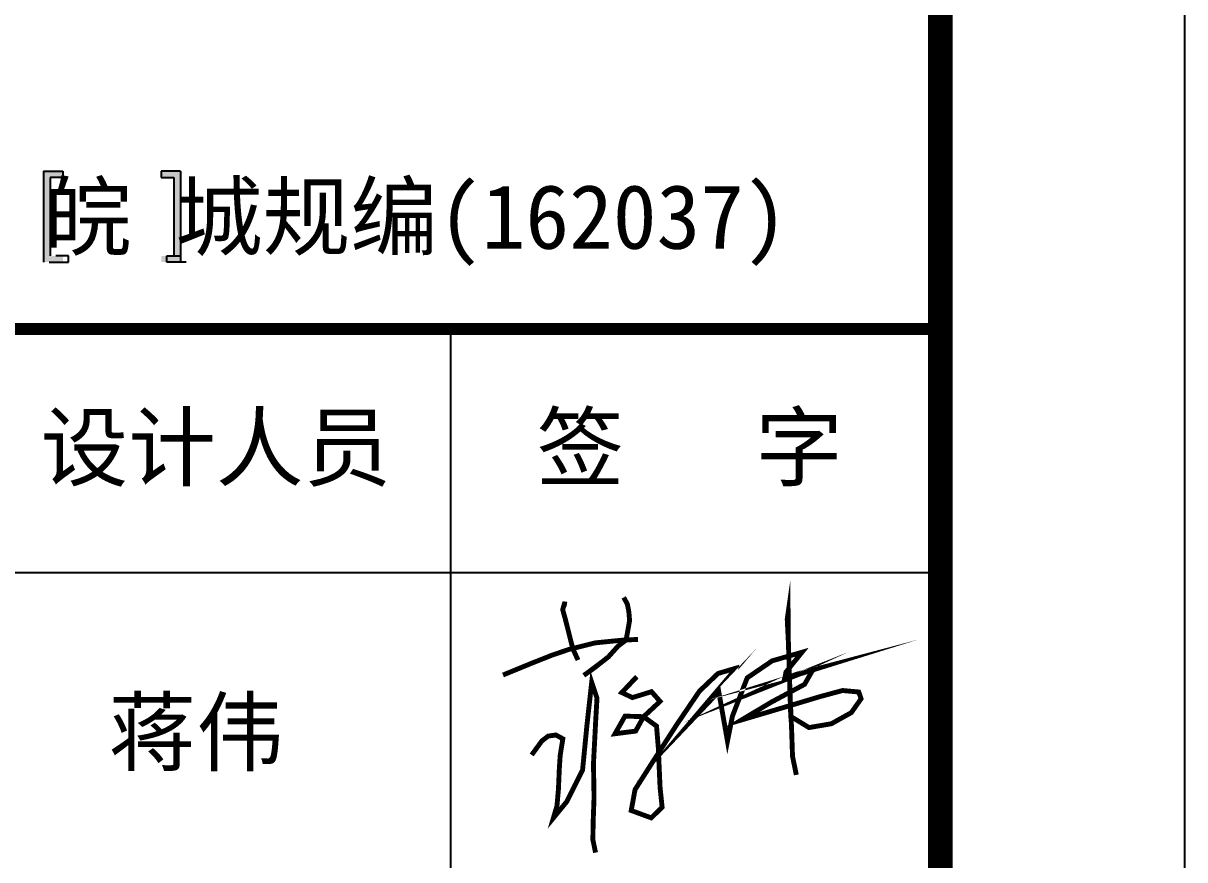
# Model space of a CAD drawing. Extents: x 921423 to 1291758, y 534425 to 1049953.
# Drawn here: x 1151597 to 1156349, y 902529 to 905952 of the extents above; entities that cross this region are included whole.
import ezdxf

# ---------------------------------------------------------------- set-up
doc = ezdxf.new("R2010")
doc.units = 0
doc.header["$LTSCALE"] = 1000
doc.header["$MEASUREMENT"] = 0
doc.layers.add('PUB_TITLE', color=4, linetype='Continuous')
doc.layers.add('图框', color=7, linetype='Continuous')
doc.styles.add('STYLE-黑体', font='simhei.ttf')
doc.styles.add('黑体', font='simhei.ttf')

# ---------------------------------------------------------------- blocks, each defined once
blk = doc.blocks.new('A$C31D40216')
at = {"layer": '图框'}
for points in [[(3592.534167544916, 47803.95831716899), (3669.467892857268, 47803.95831716899), (3669.467892857268, 47842.39067123923), (3633.960852609947, 47842.39067123923), (3551.111092040315, 47842.39067123923), (3551.111092040315, 47283.81718578283), (3633.960852609947, 47283.81718578283), (3669.467892857268, 47283.81718578283), (3669.467892857268, 47322.2495398419), (3592.534167544916, 47322.2495398419)], [(4350.053788239136, 47322.2495398419), (4273.120062926784, 47322.2495398419), (4273.120062926784, 47283.81718578283), (4308.627103174105, 47283.81718578283), (4391.476863766089, 47283.81718578283), (4391.476863766089, 47842.39067123923), (4308.627103174105, 47842.39067123923), (4273.120062926784, 47842.39067123923), (4273.120062926784, 47803.95831716899), (4350.053788239136, 47803.95831716899)]]:
    blk.add_hatch(color=4, dxfattribs=at).paths.add_polyline_path(points)
at = {"const_width": 30}
for points in [[(7192.029352073558, 44738.84066710921), (7099.903480442474, 44641.35884586637), (7164.933125178562, 44610.66998369599), (7282.350108390907, 44646.77408059841), (7282.350108390907, 44646.77408059841), (7334.737446867162, 44587.20194090626), (7233.57787483884, 44493.32976974719), (7184.804016521201, 44404.87435253311), (7058.354957677191, 44388.62712912369), (7119.772747019539, 44496.94093904391), (7233.57787483884, 44493.32976974719), (7313.059815445216, 44435.56321470332), (7323.898631156189, 44303.78136199337), (7334.737446867162, 44060.07604927963), (7347.38137789187, 43937.3213602051), (7280.544993077172, 43872.33322617444), (7157.707789626205, 43917.46372710561), (7181.192161128158, 44045.63441051866), (7282.350108390907, 44204.49395610209), (7435.895394129911, 44442.7840340838), (7576.796748844208, 44650.38449028865), (7690.60025189654, 44758.69830020869), (7800.791899557225, 44791.19198742087), (7799.631004064577, 44786.69853517521), (7557.984933444066, 44502.48267051028), (7557.984933444066, 44502.48267051028), (7694.996057009324, 44646.89143980239), (7694.996057009324, 44646.89143980239), (7748.406185846543, 44343.49662819252), (7779.115892900852, 44496.94093904391), (7869.436649217503, 44731.61984772873), (8022.981934956508, 44836.32248835205), (8205.428562904941, 44888.67456827036), (8107.882471035235, 44767.72394463114), (8098.85039540357, 44726.20385339021), (8176.527220695512, 44755.08789051845), (8272.26657248591, 44780.36075835014), (8098.85039540357, 44726.20385339021), (7985.04689235054, 44673.85253307837), (7985.04689235054, 44673.85253307837), (8185.55848394474, 44753.28230587018), (8272.26657248591, 44780.36075835014), (8221.687598854536, 44691.90458152958), (8019.368454797892, 44583.59153121602), (7835.113462004578, 44473.47289625401), (7835.113462004578, 44473.47289625401), (8158.463069432182, 44569.14989245505), (8321.04043080355, 44617.89080307647), (8454.714825199218, 44653.99489997889), (8554.067657148233, 44644.96925555661), (8568.518328252947, 44603.44916431551), (8508.907278989209, 44518.60339718519), (8386.071700304514, 44450.00485346428), (8248.783825749531, 44426.53681067456), (8136.785438010236, 44495.13535439546), (8122.388384192483, 44946.66216880534), (8115.163048640126, 45091.0800756278), (8120.581644112477, 45128.9897571785), (8122.388384192483, 44946.66216880534), (8127.325197717873, 44791.83162411334), (8132.041655868292, 44643.91196284621), (8142.25927553582, 44410.51063275643), (8147.677871008171, 44249.84626213103), (8171.162242510123, 44136.11645787247)], [(6763.169048575917, 45183.22869964046), (6747.291832697345, 45185.49612504037), (6737.085051060421, 45150.36052642422), (6752.962266938994, 45093.69160277178), (6776.779715524521, 44999.62041470976), (6798.837562792469, 44911.94396014561), (6831.21750902012, 44840.94697271872), (6815.027535906294, 44876.44546643217)], [(7111.507561061764, 45225.27899621785), (7134.190922798822, 45184.47749272504), (7143.263617586577, 45136.8752322458), (7147.799964981154, 45083.60630728307), (7126.355254801922, 44963.96560236692), (7077.483330840012, 44927.19877147881), (7017.375103102066, 44860.32909214971), (6927.777367769973, 44790.05941413072), (6866.535053183557, 44746.99048523817), (6897.156210476765, 44768.52494968454), (6972.57623543567, 44825.19425314022), (7017.375103102066, 44860.32909214971), (7077.483330840012, 44927.19877147881), (7126.355254801922, 44963.96560236692)], [(6370.736004597507, 44749.125739107), (6530.648749303771, 44814.86208553947), (6666.745670192176, 44869.26434339865), (6773.353083485039, 44905.53251530495), (6935.535626655212, 44946.33477840424), (7093.180197665235, 44962.20219856405), (7199.787610958098, 44967.86886304736), (7117.398980903206, 44963.48953604428), (7093.180197665235, 44962.20219856405)], [(6546.675443679327, 44258.41614265405), (6609.899973100983, 44345.06749443265), (6647.835015707649, 44373.95077195458), (6694.800509179709, 44381.17159133506), (6738.155772024998, 44357.70354854516), (6721.896736074006, 44256.61131761209), (6716.478140601655, 44173.57113513022), (6711.059545129305, 44047.20527675896), (6702.02746949764, 43946.11228621923), (6680.349838074995, 43872.09850776612), (6761.638518760679, 43971.3859136574), (6859.184610629687, 44166.35031574973), (6886.280837525381, 44444.35414071745), (6915.183804499684, 44704.30667684044), (6915.183804499684, 44704.30667684044), (6915.183804499684, 44704.30667684044), (6947.700251634, 44606.8248555976), (6940.473291315371, 44482.26382226814), (6926.022620210657, 44204.25999730043), (6929.636100369971, 43998.46436613737), (6924.215880131349, 43848.63046497639), (6922.409140052041, 43738.51183001438), (6938.668176001636, 43659.08205722275), (6922.409140052041, 43738.51183001438)]]:
    blk.add_lwpolyline(points, dxfattribs=at)
at = {"layer": '图框', "color": 4}
for p, q in [((3551.111092040315, 47842.39067123923), (3633.960852609947, 47842.39067123923)), ((3551.111092040315, 47842.39067123923), (3551.111092040315, 47283.81718578283)), ((3633.960852609947, 47842.39067123923), (3669.467892857268, 47842.39067123923)), ((3669.467892857268, 47842.39067123923), (3669.467892857268, 47803.95831716899)), ((4308.627103174105, 47842.39067123923), (4273.120062926784, 47842.39067123923)), ((4273.120062926784, 47842.39067123923), (4273.120062926784, 47803.95831716899)), ((4391.476863766089, 47842.39067123923), (4308.627103174105, 47842.39067123923)), ((4391.476863766089, 47842.39067123923), (4391.476863766089, 47283.81718578283)), ((3669.467892857268, 47803.95831716899), (3592.534167544916, 47803.95831716899)), ((3592.534167544916, 47803.95831716899), (3592.534167544916, 47322.2495398419)), ((4273.120062926784, 47803.95831716899), (4350.053788239136, 47803.95831716899)), ((4350.053788239136, 47803.95831716899), (4350.053788239136, 47322.2495398419)), ((3585.567756282166, 47283.81718578283), (3668.417516851798, 47283.81718578283)), ((3703.924557121471, 47322.2495398419), (3626.990831809118, 47322.2495398419)), ((3668.417516851798, 47283.81718578283), (3703.924557121471, 47283.81718578283)), ((3703.924557121471, 47283.81718578283), (3703.924557121471, 47322.2495398419)), ((4307.576727190986, 47283.81718578283), (4307.576727190986, 47322.2495398419)), ((4307.576727190986, 47322.2495398419), (4384.510452480987, 47322.2495398419)), ((4343.083767438307, 47283.81718578283), (4307.576727190986, 47283.81718578283)), ((4425.933528007939, 47283.81718578283), (4343.083767438307, 47283.81718578283))]:
    blk.add_line(p, q, dxfattribs=at)
at = {"layer": '图框', "color": 0}
blk.add_line((73.94488784112036, 45378.8290176997), (9087.79863213934, 45378.8290176997), dxfattribs=at)
blk.add_line((73.94488784112036, 45378.8290176997), (9087.79863213934, 45378.8290176997), dxfattribs=at)
at = {"layer": '图框', "color": 0, "const_width": 75}
blk.add_lwpolyline([(73.94488784112036, 46872.8290176997), (9087.79863213934, 46872.8290176997), (9087.79863213934, 31634.02901769523), (73.94488784112036, 31634.02901769523)], close=True, dxfattribs=at)
at = {"layer": '图框', "color": 0}
for points in [[(6049.94488784112, 45378.8290176997), (6049.94488784112, 46872.8290176997)], [(6049.949652830139, 36713.62986774091), (6049.949652830139, 45378.82986774761)]]:
    blk.add_lwpolyline(points, dxfattribs=at)
at = {"layer": '图框', "color": 4, "style": '黑体'}
blk.add_text('证书编号：皖 城规编(162037)', height=394.4160000000001, dxfattribs=at).set_placement((861.3957429323345, 47365.50026730541))
at = {"layer": '图框', "color": 0, "style": 'STYLE-黑体'}
for s, p in [('设计人员', (3532.647273750976, 45950.07865662221)), ('签   字', (6576.272534811869, 45950.07865662221))]:
    blk.add_text(s, height=394.415999994264, dxfattribs=at).set_placement(p)
at = {"layer": '图框', "color": 1, "style": 'STYLE-黑体'}
blk.add_text('蒋伟', height=394.415999994264, dxfattribs=at).set_placement((3949.325670730788, 44201.15307780189))

msp = doc.modelspace()

# ---------------------------------------------------------------- linework, layer by layer
at = {"layer": 'PUB_TITLE'}
msp.add_lwpolyline([(1096949.08387405, 872452.1749147091), (1156349.08387405, 872452.1749147091), (1156349.08387405, 914452.1749147091), (1096949.08387405, 914452.1749147091)], close=True, dxfattribs=at)
at = {"layer": 'PUB_TITLE', "const_width": 99.99999999999997}
msp.add_lwpolyline([(1099449.08387405, 873452.1749147091), (1155349.08387405, 873452.1749147091), (1155349.08387405, 913452.1749147091), (1099449.08387405, 913452.1749147091)], close=True, dxfattribs=at)

# ---------------------------------------------------------------- block references
at = {"xscale": 0.6666666666666666, "yscale": 0.6666666666666666, "zscale": 0.6666666666666666}
msp.add_blockref('A$C31D40216', (1149312.397537844, 873452.1729965192), dxfattribs=at)

doc.saveas('drawing.dxf')
